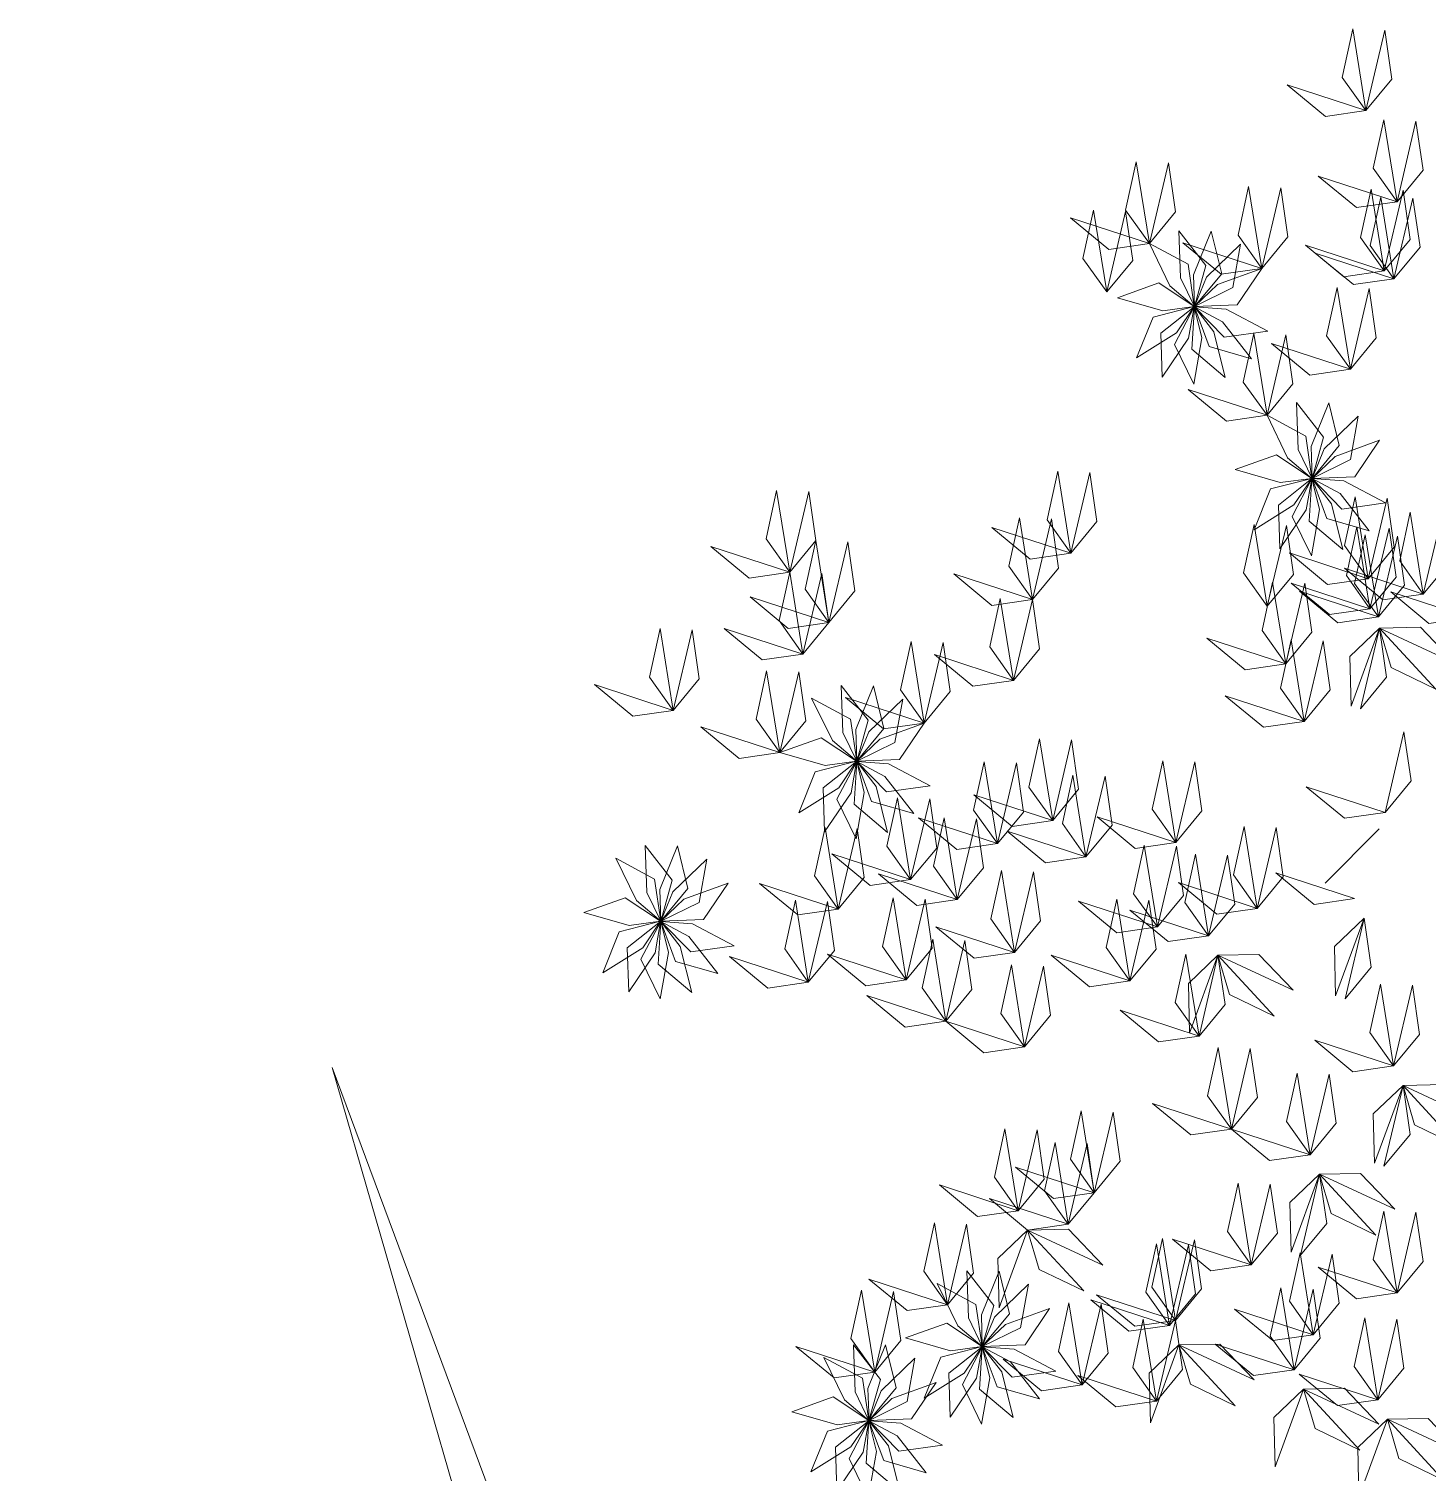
# Model space of a CAD drawing. Header units: millimetres. Extents: x 930 to 6336, y 2219 to 4338.
# Drawn here: x 1076.3 to 1177.5, y 4179 to 4283.4 of the extents above; entities that cross this region are included whole.
import ezdxf

# ---------------------------------------------------------------- set-up
doc = ezdxf.new("R2010")
doc.units = ezdxf.units.MM
doc.layers.add('piante', color=102, linetype='Continuous', lineweight=18)

msp = doc.modelspace()

# ---------------------------------------------------------------- linework, layer by layer
at = {"layer": 'piante', "linetype": 'Continuous'}
msp.add_line((1174.06, 4225.52), (1170.14, 4221.6), dxfattribs=at)
at = {"layer": 'piante', "lineweight": 0}
for points in [[(1173.09, 4277.5), (1171.38, 4279.91), (1172.14, 4283.42), (1173.09, 4277.5)], [(1173.09, 4277.5), (1174.98, 4279.78), (1174.47, 4283.33), (1173.09, 4277.5)], [(1173.09, 4277.5), (1170.16, 4277.07), (1167.39, 4279.36), (1173.09, 4277.5)], [(1175.35, 4270.91), (1173.63, 4273.33), (1174.4, 4276.83), (1175.35, 4270.91)], [(1175.35, 4270.91), (1177.24, 4273.2), (1176.72, 4276.75), (1175.35, 4270.91)], [(1157.43, 4267.88), (1155.71, 4270.3), (1156.48, 4273.8), (1157.43, 4267.88)], [(1157.43, 4267.88), (1159.32, 4270.17), (1158.8, 4273.72), (1157.43, 4267.88)], [(1175.35, 4270.91), (1172.41, 4270.49), (1169.65, 4272.77), (1175.35, 4270.91)], [(1165.56, 4266.08), (1163.85, 4268.5), (1164.61, 4272), (1165.56, 4266.08)], [(1165.56, 4266.08), (1167.45, 4268.37), (1166.94, 4271.92), (1165.56, 4266.08)], [(1174.42, 4265.9), (1172.71, 4268.32), (1173.47, 4271.82), (1174.42, 4265.9)], [(1175.12, 4265.33), (1173.4, 4267.75), (1174.17, 4271.25), (1175.12, 4265.33)], [(1174.42, 4265.9), (1176.31, 4268.18), (1175.8, 4271.74), (1174.42, 4265.9)], [(1175.12, 4265.33), (1177.01, 4267.61), (1176.5, 4271.17), (1175.12, 4265.33)], [(1154.34, 4264.38), (1152.62, 4266.79), (1153.39, 4270.3), (1154.34, 4264.38)], [(1154.34, 4264.38), (1156.23, 4266.66), (1155.71, 4270.21), (1154.34, 4264.38)], [(1157.43, 4267.88), (1154.49, 4267.46), (1151.73, 4269.74), (1157.43, 4267.88)], [(1159.57, 4268.81), (1159.68, 4265.4), (1160.69, 4263.33), (1161.52, 4266.3), (1159.57, 4268.81)], [(1165.56, 4266.08), (1162.63, 4265.66), (1159.86, 4267.94), (1165.56, 4266.08)], [(1161.9, 4268.79), (1160.62, 4265.63), (1160.69, 4263.33), (1162.66, 4265.7), (1161.9, 4268.79)], [(1157.43, 4267.88), (1158.92, 4264.82), (1160.68, 4263.33), (1160.23, 4266.38), (1157.43, 4267.88)], [(1164.02, 4267.83), (1161.57, 4265.46), (1160.69, 4263.32), (1163.46, 4264.69), (1164.02, 4267.83)], [(1174.42, 4265.9), (1171.49, 4265.48), (1168.72, 4267.76), (1174.42, 4265.9)], [(1175.12, 4265.33), (1172.19, 4264.91), (1169.42, 4267.19), (1175.12, 4265.33)], [(1165.56, 4266.08), (1162.36, 4264.92), (1160.7, 4263.32), (1163.78, 4263.45), (1165.56, 4266.08)], [(1155.12, 4263.95), (1158.39, 4263.01), (1160.68, 4263.32), (1158.11, 4265.03), (1155.12, 4263.95)], [(1171.97, 4258.78), (1170.25, 4261.2), (1171.02, 4264.71), (1171.97, 4258.78)], [(1171.97, 4258.78), (1173.85, 4261.07), (1173.34, 4264.62), (1171.97, 4258.78)], [(1156.49, 4259.6), (1159.38, 4261.41), (1160.68, 4263.32), (1157.69, 4262.55), (1156.49, 4259.6)], [(1158.36, 4258.22), (1160.27, 4261.04), (1160.68, 4263.31), (1158.26, 4261.4), (1158.36, 4258.22)], [(1160.64, 4257.71), (1161.23, 4261.07), (1160.68, 4263.31), (1159.25, 4260.58), (1160.64, 4257.71)], [(1162.92, 4258.18), (1162.1, 4261.49), (1160.69, 4263.31), (1160.49, 4260.23), (1162.92, 4258.18)], [(1164.82, 4259.53), (1162.72, 4262.22), (1160.69, 4263.31), (1161.76, 4260.42), (1164.82, 4259.53)], [(1166, 4261.54), (1162.99, 4263.14), (1160.69, 4263.31), (1162.85, 4261.11), (1166, 4261.54)], [(1165.94, 4255.45), (1164.22, 4257.86), (1164.99, 4261.37), (1165.94, 4255.45)], [(1165.94, 4255.45), (1167.82, 4257.73), (1167.31, 4261.28), (1165.94, 4255.45)], [(1171.97, 4258.78), (1169.03, 4258.36), (1166.26, 4260.64), (1171.97, 4258.78)], [(1165.94, 4255.45), (1163, 4255.02), (1160.24, 4257.31), (1165.94, 4255.45)], [(1165.94, 4255.45), (1167.43, 4252.38), (1169.19, 4250.89), (1168.74, 4253.95), (1165.94, 4255.45)], [(1168.07, 4256.38), (1168.19, 4252.97), (1169.2, 4250.89), (1170.03, 4253.86), (1168.07, 4256.38)], [(1170.41, 4256.36), (1169.13, 4253.2), (1169.2, 4250.89), (1171.17, 4253.27), (1170.41, 4256.36)], [(1172.53, 4255.39), (1170.07, 4253.02), (1169.2, 4250.89), (1171.97, 4252.26), (1172.53, 4255.39)], [(1174.07, 4253.65), (1170.87, 4252.48), (1169.2, 4250.89), (1172.29, 4251.01), (1174.07, 4253.65)], [(1163.63, 4251.52), (1166.9, 4250.58), (1169.19, 4250.89), (1166.62, 4252.6), (1163.63, 4251.52)], [(1151.75, 4245.47), (1150.03, 4247.89), (1150.8, 4251.4), (1151.75, 4245.47)], [(1151.75, 4245.47), (1153.63, 4247.76), (1153.12, 4251.31), (1151.75, 4245.47)], [(1165, 4247.17), (1167.89, 4248.97), (1169.19, 4250.88), (1166.2, 4250.12), (1165, 4247.17)], [(1166.87, 4245.78), (1168.78, 4248.61), (1169.19, 4250.88), (1166.77, 4248.96), (1166.87, 4245.78)], [(1169.15, 4245.28), (1169.74, 4248.64), (1169.19, 4250.88), (1167.76, 4248.14), (1169.15, 4245.28)], [(1171.43, 4245.75), (1170.61, 4249.05), (1169.19, 4250.88), (1169, 4247.8), (1171.43, 4245.75)], [(1173.33, 4247.1), (1171.23, 4249.79), (1169.2, 4250.88), (1170.27, 4247.99), (1173.33, 4247.1)], [(1174.51, 4249.11), (1171.5, 4250.71), (1169.2, 4250.88), (1171.36, 4248.67), (1174.51, 4249.11)], [(1131.4, 4244.09), (1129.69, 4246.51), (1130.45, 4250.02), (1131.4, 4244.09)], [(1131.4, 4244.09), (1133.29, 4246.38), (1132.78, 4249.93), (1131.4, 4244.09)], [(1173.26, 4243.62), (1171.54, 4246.04), (1172.31, 4249.55), (1173.26, 4243.62)], [(1173.26, 4243.62), (1175.15, 4245.91), (1174.63, 4249.46), (1173.26, 4243.62)], [(1177.25, 4242.51), (1175.54, 4244.93), (1176.3, 4248.44), (1177.25, 4242.51)], [(1177.25, 4242.51), (1179.14, 4244.8), (1178.63, 4248.35), (1177.25, 4242.51)], [(1151.75, 4245.47), (1148.81, 4245.05), (1146.04, 4247.34), (1151.75, 4245.47)], [(1148.97, 4242.11), (1147.25, 4244.53), (1148.02, 4248.03), (1148.97, 4242.11)], [(1148.97, 4242.11), (1150.85, 4244.39), (1150.34, 4247.95), (1148.97, 4242.11)], [(1165.96, 4241.63), (1164.24, 4244.05), (1165.01, 4247.55), (1165.96, 4241.63)], [(1165.96, 4241.63), (1167.85, 4243.92), (1167.34, 4247.47), (1165.96, 4241.63)], [(1173.39, 4241.45), (1171.68, 4243.87), (1172.44, 4247.37), (1173.39, 4241.45)], [(1173.39, 4241.45), (1175.28, 4243.74), (1174.77, 4247.29), (1173.39, 4241.45)], [(1134.24, 4240.46), (1132.52, 4242.87), (1133.29, 4246.38), (1134.24, 4240.46)], [(1134.24, 4240.46), (1136.12, 4242.74), (1135.61, 4246.3), (1134.24, 4240.46)], [(1174, 4240.87), (1172.28, 4243.28), (1173.05, 4246.79), (1174, 4240.87)], [(1174, 4240.87), (1175.89, 4243.15), (1175.37, 4246.7), (1174, 4240.87)], [(1131.4, 4244.09), (1128.47, 4243.67), (1125.7, 4245.95), (1131.4, 4244.09)], [(1173.26, 4243.62), (1170.32, 4243.2), (1167.56, 4245.49), (1173.26, 4243.62)], [(1132.35, 4238.17), (1130.63, 4240.59), (1131.4, 4244.09), (1132.35, 4238.17)], [(1132.35, 4238.17), (1134.24, 4240.46), (1133.73, 4244.01), (1132.35, 4238.17)], [(1148.97, 4242.11), (1146.03, 4241.69), (1143.27, 4243.97), (1148.97, 4242.11)], [(1177.25, 4242.51), (1174.32, 4242.09), (1171.55, 4244.38), (1177.25, 4242.51)], [(1167.29, 4237.46), (1165.58, 4239.88), (1166.34, 4243.38), (1167.29, 4237.46)], [(1167.29, 4237.46), (1169.18, 4239.75), (1168.67, 4243.3), (1167.29, 4237.46)], [(1173.39, 4241.45), (1170.46, 4241.03), (1167.69, 4243.31), (1173.39, 4241.45)], [(1134.24, 4240.46), (1131.3, 4240.03), (1128.54, 4242.32), (1134.24, 4240.46)], [(1147.59, 4236.27), (1145.88, 4238.69), (1146.64, 4242.19), (1147.59, 4236.27)], [(1147.59, 4236.27), (1149.48, 4238.56), (1148.97, 4242.11), (1147.59, 4236.27)], [(1174, 4240.87), (1171.06, 4240.44), (1168.3, 4242.73), (1174, 4240.87)], [(1180.59, 4240.81), (1177.65, 4240.39), (1174.89, 4242.67), (1180.59, 4240.81)], [(1122.98, 4234.1), (1121.26, 4236.51), (1122.03, 4240.02), (1122.98, 4234.1)], [(1122.98, 4234.1), (1124.86, 4236.38), (1124.35, 4239.93), (1122.98, 4234.1)], [(1132.35, 4238.17), (1129.42, 4237.75), (1126.65, 4240.03), (1132.35, 4238.17)], [(1174.08, 4240.04), (1171.93, 4237.99), (1172.02, 4234.41), (1174.08, 4240.04)], [(1172.7, 4234.2), (1174.59, 4236.49), (1174.08, 4240.04), (1172.7, 4234.2)], [(1174.08, 4240.04), (1177.04, 4240.11), (1179.52, 4237.51), (1174.08, 4240.04)], [(1174.08, 4240.04), (1174.92, 4237.2), (1178.15, 4235.63), (1174.08, 4240.04)], [(1141.13, 4233.17), (1139.41, 4235.59), (1140.18, 4239.09), (1141.13, 4233.17)], [(1141.13, 4233.17), (1143.01, 4235.46), (1142.5, 4239.01), (1141.13, 4233.17)], [(1167.29, 4237.46), (1164.36, 4237.04), (1161.59, 4239.32), (1167.29, 4237.46)], [(1168.63, 4233.29), (1166.91, 4235.71), (1167.68, 4239.21), (1168.63, 4233.29)], [(1168.63, 4233.29), (1170.51, 4235.58), (1170, 4239.13), (1168.63, 4233.29)], [(1147.59, 4236.27), (1144.66, 4235.85), (1141.89, 4238.13), (1147.59, 4236.27)], [(1130.68, 4231.04), (1128.97, 4233.46), (1129.73, 4236.96), (1130.68, 4231.04)], [(1130.68, 4231.04), (1132.57, 4233.33), (1132.06, 4236.88), (1130.68, 4231.04)], [(1122.98, 4234.1), (1120.04, 4233.67), (1117.27, 4235.96), (1122.98, 4234.1)], [(1135.13, 4235.9), (1135.25, 4232.49), (1136.25, 4230.42), (1137.08, 4233.39), (1135.13, 4235.9)], [(1137.46, 4235.88), (1136.18, 4232.72), (1136.26, 4230.42), (1138.22, 4232.79), (1137.46, 4235.88)], [(1132.99, 4234.97), (1134.49, 4231.91), (1136.25, 4230.42), (1135.8, 4233.47), (1132.99, 4234.97)], [(1141.13, 4233.17), (1138.19, 4232.75), (1135.43, 4235.03), (1141.13, 4233.17)], [(1139.58, 4234.92), (1137.13, 4232.55), (1136.26, 4230.41), (1139.02, 4231.78), (1139.58, 4234.92)], [(1168.63, 4233.29), (1165.69, 4232.87), (1162.92, 4235.15), (1168.63, 4233.29)], [(1130.68, 4231.04), (1127.75, 4230.62), (1124.98, 4232.9), (1130.68, 4231.04)], [(1141.13, 4233.17), (1137.92, 4232.01), (1136.26, 4230.41), (1139.34, 4230.54), (1141.13, 4233.17)], [(1174.48, 4226.71), (1176.36, 4229), (1175.85, 4232.55), (1174.48, 4226.71)], [(1130.68, 4231.04), (1133.96, 4230.1), (1136.24, 4230.41), (1133.67, 4232.12), (1130.68, 4231.04)], [(1150.43, 4226.12), (1148.71, 4228.53), (1149.48, 4232.04), (1150.43, 4226.12)], [(1150.43, 4226.12), (1152.31, 4228.4), (1151.8, 4231.96), (1150.43, 4226.12)], [(1132.06, 4226.69), (1134.95, 4228.5), (1136.24, 4230.41), (1133.25, 4229.64), (1132.06, 4226.69)], [(1133.93, 4225.31), (1135.84, 4228.13), (1136.24, 4230.4), (1133.83, 4228.49), (1133.93, 4225.31)], [(1136.21, 4224.8), (1136.8, 4228.16), (1136.25, 4230.4), (1134.82, 4227.67), (1136.21, 4224.8)], [(1138.49, 4225.27), (1137.66, 4228.58), (1136.25, 4230.4), (1136.06, 4227.32), (1138.49, 4225.27)], [(1140.39, 4226.63), (1138.29, 4229.31), (1136.25, 4230.4), (1137.33, 4227.51), (1140.39, 4226.63)], [(1141.57, 4228.63), (1138.56, 4230.23), (1136.26, 4230.4), (1138.41, 4228.2), (1141.57, 4228.63)], [(1146.43, 4224.46), (1144.71, 4226.87), (1145.48, 4230.38), (1146.43, 4224.46)], [(1146.43, 4224.46), (1148.32, 4226.74), (1147.81, 4230.3), (1146.43, 4224.46)], [(1159.34, 4224.53), (1157.63, 4226.95), (1158.4, 4230.45), (1159.34, 4224.53)], [(1159.34, 4224.53), (1161.23, 4226.82), (1160.72, 4230.37), (1159.34, 4224.53)], [(1152.84, 4223.49), (1151.13, 4225.91), (1151.9, 4229.42), (1152.84, 4223.49)], [(1152.84, 4223.49), (1154.73, 4225.78), (1154.22, 4229.33), (1152.84, 4223.49)], [(1174.48, 4226.71), (1171.54, 4226.29), (1168.77, 4228.57), (1174.48, 4226.71)], [(1140.15, 4221.85), (1138.43, 4224.27), (1139.2, 4227.77), (1140.15, 4221.85)], [(1140.15, 4221.85), (1142.04, 4224.13), (1141.53, 4227.69), (1140.15, 4221.85)], [(1150.43, 4226.12), (1147.49, 4225.69), (1144.72, 4227.98), (1150.43, 4226.12)], [(1146.43, 4224.46), (1143.5, 4224.03), (1140.73, 4226.32), (1146.43, 4224.46)], [(1143.53, 4220.41), (1141.81, 4222.82), (1142.58, 4226.33), (1143.53, 4220.41)], [(1143.53, 4220.41), (1145.42, 4222.69), (1144.91, 4226.24), (1143.53, 4220.41)], [(1159.34, 4224.53), (1156.41, 4224.11), (1153.64, 4226.39), (1159.34, 4224.53)], [(1134.91, 4219.71), (1133.2, 4222.13), (1133.96, 4225.63), (1134.91, 4219.71)], [(1134.91, 4219.71), (1136.8, 4222), (1136.29, 4225.55), (1134.91, 4219.71)], [(1152.84, 4223.49), (1149.91, 4223.07), (1147.14, 4225.35), (1152.84, 4223.49)], [(1165.23, 4219.77), (1163.52, 4222.19), (1164.28, 4225.7), (1165.23, 4219.77)], [(1165.23, 4219.77), (1167.12, 4222.06), (1166.61, 4225.61), (1165.23, 4219.77)], [(1120.95, 4224.32), (1121.07, 4220.91), (1122.07, 4218.84), (1122.9, 4221.81), (1120.95, 4224.32)], [(1123.28, 4224.3), (1122, 4221.14), (1122.08, 4218.84), (1124.04, 4221.21), (1123.28, 4224.3)], [(1158.01, 4218.42), (1156.29, 4220.83), (1157.06, 4224.34), (1158.01, 4218.42)], [(1158.01, 4218.42), (1159.9, 4220.7), (1159.38, 4224.26), (1158.01, 4218.42)], [(1118.81, 4223.39), (1120.31, 4220.33), (1122.07, 4218.84), (1121.62, 4221.89), (1118.81, 4223.39)], [(1125.4, 4223.34), (1122.95, 4220.97), (1122.08, 4218.83), (1124.84, 4220.2), (1125.4, 4223.34)], [(1140.15, 4221.85), (1137.22, 4221.42), (1134.45, 4223.71), (1140.15, 4221.85)], [(1161.71, 4217.78), (1159.99, 4220.2), (1160.76, 4223.7), (1161.71, 4217.78)], [(1161.71, 4217.78), (1163.6, 4220.07), (1163.08, 4223.62), (1161.71, 4217.78)], [(1143.53, 4220.41), (1140.6, 4219.98), (1137.83, 4222.27), (1143.53, 4220.41)], [(1147.68, 4216.58), (1145.96, 4219), (1146.73, 4222.5), (1147.68, 4216.58)], [(1147.68, 4216.58), (1149.56, 4218.87), (1149.05, 4222.42), (1147.68, 4216.58)], [(1172.28, 4220.48), (1169.34, 4220.06), (1166.57, 4222.34), (1172.28, 4220.48)], [(1126.95, 4221.59), (1123.74, 4220.43), (1122.08, 4218.83), (1125.16, 4218.96), (1126.95, 4221.59)], [(1134.91, 4219.71), (1131.98, 4219.29), (1129.21, 4221.57), (1134.91, 4219.71)], [(1165.23, 4219.77), (1162.3, 4219.35), (1159.53, 4221.63), (1165.23, 4219.77)], [(1116.5, 4219.46), (1119.78, 4218.52), (1122.06, 4218.83), (1119.49, 4220.54), (1116.5, 4219.46)], [(1132.75, 4214.43), (1131.04, 4216.84), (1131.81, 4220.35), (1132.75, 4214.43)], [(1132.75, 4214.43), (1134.64, 4216.71), (1134.13, 4220.26), (1132.75, 4214.43)], [(1139.83, 4214.6), (1138.12, 4217.01), (1138.88, 4220.52), (1139.83, 4214.6)], [(1139.83, 4214.6), (1138.12, 4217.01), (1138.88, 4220.52), (1139.83, 4214.6)], [(1139.83, 4214.6), (1141.72, 4216.88), (1141.21, 4220.43), (1139.83, 4214.6)], [(1139.83, 4214.6), (1141.72, 4216.88), (1141.21, 4220.43), (1139.83, 4214.6)], [(1158.01, 4218.42), (1155.07, 4217.99), (1152.31, 4220.28), (1158.01, 4218.42)], [(1156.02, 4214.52), (1154.31, 4216.94), (1155.08, 4220.44), (1156.02, 4214.52)], [(1156.02, 4214.52), (1157.91, 4216.81), (1157.4, 4220.36), (1156.02, 4214.52)], [(1117.88, 4215.11), (1120.77, 4216.92), (1122.06, 4218.83), (1119.07, 4218.06), (1117.88, 4215.11)], [(1119.75, 4213.73), (1121.66, 4216.55), (1122.06, 4218.82), (1119.65, 4216.91), (1119.75, 4213.73)], [(1122.03, 4213.22), (1122.62, 4216.58), (1122.07, 4218.82), (1120.64, 4216.09), (1122.03, 4213.22)], [(1124.31, 4213.69), (1123.48, 4217), (1122.07, 4218.82), (1121.88, 4215.74), (1124.31, 4213.69)], [(1126.21, 4215.05), (1124.11, 4217.73), (1122.07, 4218.82), (1123.15, 4215.93), (1126.21, 4215.05)], [(1127.39, 4217.05), (1124.38, 4218.65), (1122.08, 4218.82), (1124.24, 4216.62), (1127.39, 4217.05)], [(1161.71, 4217.78), (1158.78, 4217.36), (1156.01, 4219.64), (1161.71, 4217.78)], [(1172.96, 4219.07), (1170.82, 4217.02), (1170.9, 4213.44), (1172.96, 4219.07)], [(1171.59, 4213.23), (1173.47, 4215.52), (1172.96, 4219.07), (1171.59, 4213.23)], [(1147.68, 4216.58), (1144.74, 4216.16), (1141.97, 4218.44), (1147.68, 4216.58)], [(1142.69, 4211.61), (1140.98, 4214.02), (1141.75, 4217.53), (1142.69, 4211.61)], [(1142.69, 4211.61), (1144.58, 4213.89), (1144.07, 4217.44), (1142.69, 4211.61)], [(1132.75, 4214.43), (1129.82, 4214), (1127.05, 4216.29), (1132.75, 4214.43)], [(1139.83, 4214.6), (1136.9, 4214.17), (1134.13, 4216.46), (1139.83, 4214.6)], [(1139.83, 4214.6), (1136.9, 4214.17), (1134.13, 4216.46), (1139.83, 4214.6)], [(1156.02, 4214.52), (1153.09, 4214.1), (1150.32, 4216.38), (1156.02, 4214.52)], [(1161.02, 4210.53), (1159.3, 4212.95), (1160.07, 4216.45), (1161.02, 4210.53)], [(1162.39, 4216.37), (1160.25, 4214.32), (1160.33, 4210.74), (1162.39, 4216.37)], [(1161.02, 4210.53), (1162.91, 4212.82), (1162.39, 4216.37), (1161.02, 4210.53)], [(1161.02, 4210.53), (1162.91, 4212.82), (1162.39, 4216.37), (1161.02, 4210.53)], [(1162.39, 4216.37), (1165.36, 4216.44), (1167.83, 4213.84), (1162.39, 4216.37)], [(1162.39, 4216.37), (1163.23, 4213.53), (1166.46, 4211.96), (1162.39, 4216.37)], [(1148.4, 4209.74), (1146.68, 4212.16), (1147.45, 4215.67), (1148.4, 4209.74)], [(1148.4, 4209.74), (1150.28, 4212.03), (1149.77, 4215.58), (1148.4, 4209.74)], [(1175.09, 4208.36), (1173.38, 4210.78), (1174.14, 4214.28), (1175.09, 4208.36)], [(1175.09, 4208.36), (1176.98, 4210.64), (1176.47, 4214.2), (1175.09, 4208.36)], [(1142.69, 4211.61), (1139.76, 4211.18), (1136.99, 4213.47), (1142.69, 4211.61)], [(1148.4, 4209.74), (1145.46, 4209.32), (1142.69, 4211.61), (1148.4, 4209.74)], [(1161.02, 4210.53), (1158.09, 4210.11), (1155.32, 4212.39), (1161.02, 4210.53)], [(1163.36, 4203.79), (1161.64, 4206.21), (1162.41, 4209.71), (1163.36, 4203.79)], [(1163.36, 4203.79), (1165.24, 4206.08), (1164.73, 4209.63), (1163.36, 4203.79)], [(1175.09, 4208.36), (1172.16, 4207.93), (1169.39, 4210.22), (1175.09, 4208.36)], [(1169.06, 4201.93), (1167.34, 4204.35), (1168.11, 4207.85), (1169.06, 4201.93)], [(1169.06, 4201.93), (1170.94, 4204.22), (1170.43, 4207.77), (1169.06, 4201.93)], [(1175.78, 4206.95), (1173.63, 4204.9), (1173.72, 4201.32), (1175.78, 4206.95)], [(1174.4, 4201.11), (1176.29, 4203.4), (1175.78, 4206.95), (1174.4, 4201.11)], [(1175.78, 4206.95), (1178.74, 4207.02), (1181.22, 4204.42), (1175.78, 4206.95)], [(1175.78, 4206.95), (1176.62, 4204.1), (1179.85, 4202.54), (1175.78, 4206.95)], [(1163.36, 4203.79), (1160.42, 4203.37), (1157.65, 4205.65), (1163.36, 4203.79)], [(1153.44, 4199.19), (1151.72, 4201.61), (1152.49, 4205.11), (1153.44, 4199.19)], [(1153.44, 4199.19), (1155.32, 4201.48), (1154.81, 4205.03), (1153.44, 4199.19)], [(1147.93, 4197.89), (1146.21, 4200.31), (1146.98, 4203.81), (1147.93, 4197.89)], [(1147.93, 4197.89), (1149.82, 4200.18), (1149.3, 4203.73), (1147.93, 4197.89)], [(1169.06, 4201.93), (1166.12, 4201.51), (1163.36, 4203.79), (1169.06, 4201.93)], [(1151.55, 4196.91), (1149.83, 4199.32), (1150.6, 4202.83), (1151.55, 4196.91)], [(1151.55, 4196.91), (1153.44, 4199.19), (1152.92, 4202.74), (1151.55, 4196.91)], [(1153.44, 4199.19), (1150.5, 4198.77), (1147.73, 4201.05), (1153.44, 4199.19)], [(1169.74, 4200.52), (1167.6, 4198.48), (1167.68, 4194.89), (1169.74, 4200.52)], [(1168.37, 4194.68), (1170.26, 4196.97), (1169.74, 4200.52), (1168.37, 4194.68)], [(1169.74, 4200.52), (1172.71, 4200.59), (1175.18, 4197.99), (1169.74, 4200.52)], [(1169.74, 4200.52), (1170.58, 4197.68), (1173.81, 4196.12), (1169.74, 4200.52)], [(1147.93, 4197.89), (1145, 4197.47), (1142.23, 4199.75), (1147.93, 4197.89)], [(1164.8, 4193.96), (1163.09, 4196.38), (1163.85, 4199.89), (1164.8, 4193.96)], [(1164.8, 4193.96), (1166.69, 4196.25), (1166.18, 4199.8), (1164.8, 4193.96)], [(1151.55, 4196.91), (1148.62, 4196.48), (1145.85, 4198.77), (1151.55, 4196.91)], [(1142.83, 4191.08), (1141.11, 4193.5), (1141.88, 4197), (1142.83, 4191.08)], [(1142.83, 4191.08), (1144.71, 4193.37), (1144.2, 4196.92), (1142.83, 4191.08)], [(1175.35, 4191.94), (1173.63, 4194.35), (1174.4, 4197.86), (1175.35, 4191.94)], [(1175.35, 4191.94), (1177.23, 4194.22), (1176.72, 4197.77), (1175.35, 4191.94)], [(1148.62, 4196.48), (1146.47, 4194.44), (1146.55, 4190.85), (1148.62, 4196.48)], [(1148.62, 4196.48), (1151.58, 4196.55), (1154.05, 4193.95), (1148.62, 4196.48)], [(1148.62, 4196.48), (1149.45, 4193.64), (1152.68, 4192.08), (1148.62, 4196.48)], [(1159.31, 4189.95), (1157.6, 4192.36), (1158.37, 4195.87), (1159.31, 4189.95)], [(1164.8, 4193.96), (1161.87, 4193.54), (1159.1, 4195.82), (1164.8, 4193.96)], [(1158.89, 4189.58), (1157.17, 4192), (1157.94, 4195.5), (1158.89, 4189.58)], [(1158.89, 4189.58), (1160.77, 4191.87), (1160.26, 4195.42), (1158.89, 4189.58)], [(1159.31, 4189.95), (1161.2, 4192.23), (1160.69, 4195.78), (1159.31, 4189.95)], [(1169.28, 4188.91), (1167.57, 4191.33), (1168.34, 4194.83), (1169.28, 4188.91)], [(1169.28, 4188.91), (1171.17, 4191.2), (1170.66, 4194.75), (1169.28, 4188.91)], [(1175.35, 4191.94), (1172.41, 4191.51), (1169.64, 4193.8), (1175.35, 4191.94)], [(1142.83, 4191.08), (1139.89, 4190.66), (1137.12, 4192.94), (1142.83, 4191.08)], [(1144.22, 4193.54), (1144.33, 4190.13), (1145.34, 4188.06), (1146.17, 4191.03), (1144.22, 4193.54)], [(1146.55, 4193.52), (1145.27, 4190.36), (1145.34, 4188.06), (1147.31, 4190.43), (1146.55, 4193.52)], [(1137.55, 4186.21), (1135.83, 4188.63), (1136.6, 4192.13), (1137.55, 4186.21)], [(1137.55, 4186.21), (1139.44, 4188.5), (1138.92, 4192.05), (1137.55, 4186.21)], [(1142.08, 4192.61), (1143.57, 4189.55), (1145.33, 4188.06), (1144.88, 4191.11), (1142.08, 4192.61)], [(1148.67, 4192.56), (1146.22, 4190.19), (1145.34, 4188.05), (1148.11, 4189.42), (1148.67, 4192.56)], [(1159.31, 4189.95), (1156.38, 4189.52), (1153.61, 4191.81), (1159.31, 4189.95)], [(1167.9, 4186.38), (1166.18, 4188.8), (1166.95, 4192.3), (1167.9, 4186.38)], [(1167.9, 4186.38), (1169.78, 4188.67), (1169.27, 4192.22), (1167.9, 4186.38)], [(1150.21, 4190.81), (1147.01, 4189.65), (1145.34, 4188.05), (1148.43, 4188.18), (1150.21, 4190.81)], [(1152.56, 4185.29), (1150.84, 4187.7), (1151.61, 4191.21), (1152.56, 4185.29)], [(1152.56, 4185.29), (1154.45, 4187.57), (1153.93, 4191.13), (1152.56, 4185.29)], [(1158.89, 4189.58), (1155.95, 4189.16), (1153.18, 4191.44), (1158.89, 4189.58)], [(1169.28, 4188.91), (1166.35, 4188.49), (1163.58, 4190.77), (1169.28, 4188.91)], [(1139.77, 4188.68), (1143.04, 4187.74), (1145.33, 4188.05), (1142.76, 4189.76), (1139.77, 4188.68)], [(1157.94, 4184.11), (1156.22, 4186.53), (1156.99, 4190.03), (1157.94, 4184.11)], [(1157.94, 4184.11), (1159.83, 4186.39), (1159.31, 4189.95), (1157.94, 4184.11)], [(1173.96, 4184.2), (1172.25, 4186.62), (1173.02, 4190.13), (1173.96, 4184.2)], [(1173.96, 4184.2), (1175.85, 4186.49), (1175.34, 4190.04), (1173.96, 4184.2)], [(1137.55, 4186.21), (1134.61, 4185.79), (1131.85, 4188.07), (1137.55, 4186.21)], [(1136.01, 4188.19), (1136.13, 4184.78), (1137.13, 4182.71), (1137.96, 4185.68), (1136.01, 4188.19)], [(1138.34, 4188.17), (1137.06, 4185.01), (1137.14, 4182.71), (1139.1, 4185.08), (1138.34, 4188.17)], [(1141.14, 4184.33), (1144.03, 4186.14), (1145.33, 4188.05), (1142.34, 4187.28), (1141.14, 4184.33)], [(1143.01, 4182.95), (1144.92, 4185.77), (1145.33, 4188.04), (1142.91, 4186.13), (1143.01, 4182.95)], [(1145.29, 4182.44), (1145.88, 4185.8), (1145.33, 4188.04), (1143.9, 4185.31), (1145.29, 4182.44)], [(1147.57, 4182.91), (1146.75, 4186.22), (1145.34, 4188.04), (1145.14, 4184.96), (1147.57, 4182.91)], [(1149.47, 4184.27), (1147.37, 4186.95), (1145.34, 4188.04), (1146.41, 4185.15), (1149.47, 4184.27)], [(1150.65, 4186.27), (1147.64, 4187.87), (1145.34, 4188.04), (1147.5, 4185.84), (1150.65, 4186.27)], [(1159.57, 4188.17), (1157.42, 4186.13), (1157.51, 4182.54), (1159.57, 4188.17)], [(1159.57, 4188.17), (1162.53, 4188.24), (1165.01, 4185.64), (1159.57, 4188.17)], [(1159.57, 4188.17), (1160.41, 4185.33), (1163.64, 4183.77), (1159.57, 4188.17)], [(1167.9, 4186.38), (1164.96, 4185.96), (1162.19, 4188.24), (1167.9, 4186.38)], [(1133.87, 4187.26), (1135.37, 4184.2), (1137.13, 4182.71), (1136.68, 4185.76), (1133.87, 4187.26)], [(1140.46, 4187.21), (1138.01, 4184.84), (1137.14, 4182.7), (1139.9, 4184.07), (1140.46, 4187.21)], [(1152.56, 4185.29), (1149.62, 4184.86), (1146.86, 4187.15), (1152.56, 4185.29)], [(1142.01, 4185.46), (1138.8, 4184.3), (1137.14, 4182.7), (1140.22, 4182.83), (1142.01, 4185.46)], [(1157.94, 4184.11), (1155.01, 4183.69), (1152.24, 4185.97), (1157.94, 4184.11)], [(1173.96, 4184.2), (1171.03, 4183.78), (1168.26, 4186.06), (1173.96, 4184.2)], [(1131.56, 4183.33), (1134.84, 4182.39), (1137.12, 4182.7), (1134.55, 4184.41), (1131.56, 4183.33)], [(1168.58, 4184.97), (1166.44, 4182.92), (1166.52, 4179.34), (1168.58, 4184.97)], [(1168.58, 4184.97), (1171.55, 4185.04), (1174.02, 4182.44), (1168.58, 4184.97)], [(1168.58, 4184.97), (1169.42, 4182.13), (1172.65, 4180.56), (1168.58, 4184.97)], [(1132.94, 4178.98), (1135.83, 4180.79), (1137.12, 4182.7), (1134.13, 4181.93), (1132.94, 4178.98)], [(1134.81, 4177.6), (1136.72, 4180.42), (1137.12, 4182.69), (1134.71, 4180.78), (1134.81, 4177.6)], [(1137.09, 4177.09), (1137.68, 4180.45), (1137.13, 4182.69), (1135.7, 4179.96), (1137.09, 4177.09)], [(1139.37, 4177.56), (1138.54, 4180.87), (1137.13, 4182.69), (1136.94, 4179.61), (1139.37, 4177.56)], [(1141.27, 4178.92), (1139.17, 4181.6), (1137.13, 4182.69), (1138.21, 4179.8), (1141.27, 4178.92)], [(1142.45, 4180.92), (1139.44, 4182.52), (1137.14, 4182.69), (1139.3, 4180.49), (1142.45, 4180.92)], [(1174.65, 4182.79), (1172.5, 4180.75), (1172.59, 4177.16), (1174.65, 4182.79)], [(1174.65, 4182.79), (1177.61, 4182.86), (1180.09, 4180.27), (1174.65, 4182.79)], [(1174.65, 4182.79), (1175.49, 4179.95), (1178.72, 4178.39), (1174.65, 4182.79)]]:
    msp.add_lwpolyline(points, dxfattribs=at)
at = {"layer": 'piante', "linetype": 'Continuous', "lineweight": 0}
msp.add_lwpolyline([(1254.07, 4100.85), (1205.38, 4110.06), (1194.8, 4133.58), (1179.72, 4152.96), (1115.19, 4162.82), (1098.3, 4208.24), (1110.93, 4164.44), (1080.62, 4164.24), (1110.7, 4158.67), (1076.8, 4141.3), (1117.84, 4156.94), (1149.35, 4151.32), (1175.11, 4145.94), (1190.42, 4132.32), (1149.32, 4115.25), (1076.35, 4095.15), (1147.7, 4110.98), (1190.13, 4125.12), (1203.65, 4102.92), (1253.77, 4093.65)], dxfattribs=at)

doc.saveas('drawing.dxf')
